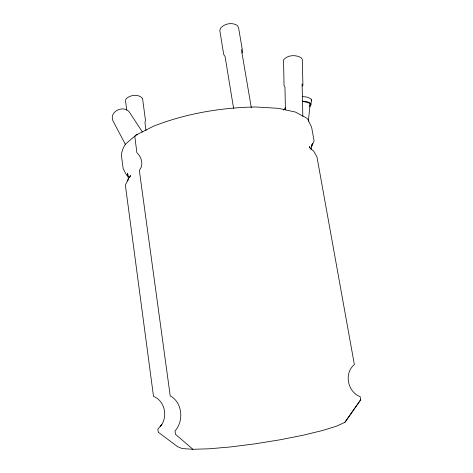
<?xml version="1.0" encoding="UTF-8"?>
<svg xmlns="http://www.w3.org/2000/svg" width="473" height="473" viewBox="0 0 473 473"><rect width="100%" height="100%" fill="white"/><g stroke="black" fill="none" stroke-linecap="round" stroke-linejoin="round"><path stroke-width="0.71" d="M308.313 121.212L310.122 104.397L309.584 103.427L308.29 102.582L302.324 101.411M309.561 106.809L310.69 105.473L310.968 104.362L311.459 99.791L310.873 98.816L307.344 97.142L302.141 96.516M311.175 100.956L311.459 99.791M127.799 181.1L128.325 178.025L127.355 173.455L128.295 175.258M310.122 104.397L309.774 105.52M311.583 145.471L312.399 143.556L311.565 146.553L311.648 149.645M311.536 146.843L314.084 140.901L311.624 127.231L307.834 119.379L306.681 118.102L295.542 112.095L278.597 108.341L255.586 106.975C220.808 107.643 185.99 113.496 153.524 126.19L136.058 135.071L125.895 143.757C123.364 146.677 121.981 151.041 121.325 154.825L123.175 168.725L126.557 175.116L128.49 176.648M129.649 177.476L130.572 175.572L128.757 178.061L125.363 185.12L153.506 396.35C165.183 400.998 168.311 417.405 160.176 426.628L161.92 424.624L157.858 429.017L158.278 432.198L177.546 446.648L182.158 448.54L192.931 449.303L209.48 448.776L230.712 446.932L254.87 443.869L279.732 439.849L302.957 435.261L322.456 430.531L336.717 426.096L344.923 422.288L360.71 399.774L360.148 396.652C347.56 391.869 343.747 373.303 354.372 364.571L316.987 157.018L313.634 151.011L311.116 149.178L309.271 146.654L310.619 149.025M242.01 52.941L242.649 51.681L238.552 27.676L237.275 25.359C232.024 22.255 225.124 23.419 220.903 27.724L219.774 30.39L223.711 54.43L225.083 56.559L233.579 108.299M283.694 110.055L285.479 107.472M344.923 422.288L360.71 399.774M302.04 86.074L302.909 85.353L302.33 59.639L301.538 58.031C296.311 54.496 287.702 54.75 283.54 59.876L284.048 85.589L284.959 87.008L285.414 109.913M302.265 101.121L306.853 101.689L308.987 102.404L310.389 103.315L310.968 104.362M192.931 449.303L175.495 434.35L175.028 430.938A21.06 17.306 -88.7 0 0 170.227 395.901L139.304 170.233A12.162 9.738 57.5 0 0 136.91 152.785L134.87 137.087A3.76 2.939 56.5 0 1 137.584 134.734M142.438 132.091L130.022 113.082C124.736 103.877 108.086 111.386 113.236 121.384L125.505 144.626M241.384 49.505L251.317 107.773M145.997 130.56L144.927 122.513L145.501 120.656L142.556 98.431C138.394 93.689 130.205 94.754 125.995 98.934L125.54 100.92L126.723 110.25M302.117 83.91L302.838 116.382"/></g></svg>
